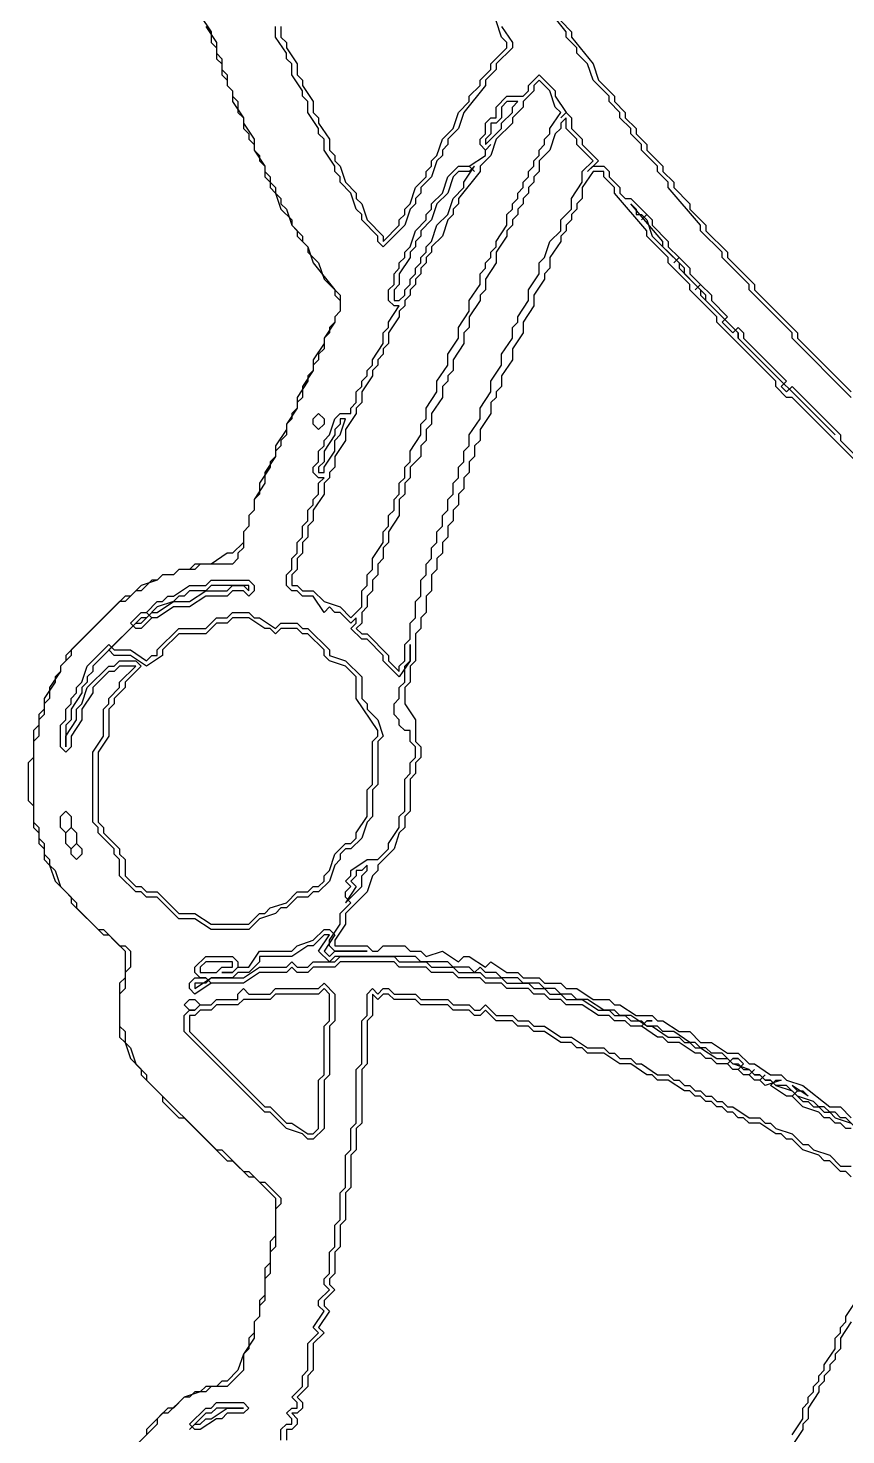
# Model space of a CAD drawing. Header units: millimetres. Extents: x 2 to 58.7, y 4.1 to 84.
# Drawn here: x 5.21 to 14.42, y 20.42 to 36.28 of the extents above; entities that cross this region are included whole.
import ezdxf

# ---------------------------------------------------------------- set-up
doc = ezdxf.new("R2010")
doc.units = ezdxf.units.MM
for name, color, linetype, true_color in [('CUT_OUTER', 1, 'Continuous', 0xa7a7a7), ('FILL_BLUE', 5, 'Continuous', 0x196fc6), ('FILL_SKIN', 2, 'Continuous', 0xfad3ab), ('FILL_WHITE', 3, 'Continuous', 0xf5f3f0), ('RAISED_METAL', 6, 'Continuous', 0xa7a7a7)]:
    doc.layers.add(name, color=color, linetype=linetype, true_color=true_color)

msp = doc.modelspace()

# ---------------------------------------------------------------- linework, layer by layer
at = {"layer": 'CUT_OUTER'}
msp.add_lwpolyline([(7.151, 36.424), (7.272, 36.242), (7.272, 36.121), (7.333, 36.061), (7.333, 35.939), (7.393, 35.879), (7.393, 35.758), (7.454, 35.697), (7.454, 35.636), (7.515, 35.576), (7.515, 35.455), (7.636, 35.273), (7.636, 35.152), (7.696, 35.091), (7.696, 35.03), (7.757, 34.97), (7.757, 34.909), (7.878, 34.727), (7.878, 34.606), (7.939, 34.545), (7.939, 34.485), (7.999, 34.424), (8.06, 34.242), (8.181, 34.121), (8.181, 34.061), (8.242, 34), (8.242, 33.939), (8.363, 33.818), (8.424, 33.636), (8.666, 33.333), (8.666, 33.273), (8.727, 33.212), (8.727, 33.091), (8.666, 33.03), (8.666, 32.97), (8.605, 32.909), (8.605, 32.848), (8.545, 32.788), (8.545, 32.727), (8.424, 32.545), (8.424, 32.424), (8.363, 32.364), (8.363, 32.303), (8.242, 32.121), (8.242, 32), (8.181, 31.939), (8.181, 31.879), (8.121, 31.818), (8.121, 31.758), (7.999, 31.576), (7.999, 31.455), (7.939, 31.394), (7.939, 31.333), (7.818, 31.152), (7.818, 31.03), (7.757, 30.97), (7.757, 30.848), (7.696, 30.788), (7.696, 30.667), (7.636, 30.606), (7.636, 30.485), (7.515, 30.364), (7.454, 30.364), (7.272, 30.242), (7.09, 30.242), (7.03, 30.182), (6.909, 30.182), (6.848, 30.121), (6.727, 30.121), (6.666, 30.061), (6.484, 30), (6.363, 29.879), (6.303, 29.879), (5.636, 29.212), (5.636, 29.152), (5.575, 29.091), (5.575, 29.03), (5.515, 28.97), (5.515, 28.909), (5.394, 28.727), (5.394, 28.606), (5.333, 28.545), (5.333, 28.424), (5.272, 28.364), (5.272, 28.061), (5.212, 28), (5.212, 27.576), (5.272, 27.515), (5.272, 27.273), (5.333, 27.212), (5.333, 27.091), (5.394, 27.03), (5.394, 26.909), (5.454, 26.848), (5.515, 26.667), (5.697, 26.485), (5.697, 26.424), (6.06, 26.061), (6.121, 26.061), (6.303, 25.879), (6.303, 25.576), (6.242, 25.515), (6.242, 24.909), (6.303, 24.848), (6.363, 24.667), (6.484, 24.545), (6.484, 24.485), (6.727, 24.242), (6.727, 24.182), (6.909, 24), (6.969, 24), (7.454, 23.515), (7.515, 23.515), (7.696, 23.333), (7.757, 23.333), (7.999, 23.091), (7.999, 22.667), (7.939, 22.606), (7.939, 22.364), (7.878, 22.303), (7.878, 22), (7.818, 21.939), (7.818, 21.758), (7.757, 21.697), (7.757, 21.576), (7.696, 21.515), (7.696, 21.394), (7.636, 21.333), (7.575, 21.152), (7.454, 21.03), (7.393, 21.03), (7.333, 20.97), (7.212, 20.97), (7.151, 20.909), (6.969, 20.848), (6.848, 20.727), (6.787, 20.727), (6.545, 20.485), (6.545, 20.424)], dxfattribs=at)
at = {"layer": 'FILL_BLUE'}
for points in [[(10.969, 35.697), (10.908, 35.636), (10.908, 35.576), (10.787, 35.455), (10.787, 35.394), (10.666, 35.273), (10.666, 35.212), (10.484, 35.03), (10.423, 34.848), (10.302, 34.727), (10.302, 34.667), (10.06, 34.364), (10.06, 34.303), (9.999, 34.242), (9.999, 34.182), (9.939, 34.121), (9.878, 33.939), (9.757, 33.818), (9.757, 33.758), (9.696, 33.697), (9.696, 33.636), (9.636, 33.576), (9.636, 33.515), (9.575, 33.455), (9.575, 33.394), (9.514, 33.333), (9.514, 33.273), (9.454, 33.212), (9.454, 33.152), (9.393, 33.091), (9.393, 33.03), (9.272, 32.848), (9.272, 32.727), (9.211, 32.667), (9.211, 32.606), (9.151, 32.545), (9.151, 32.485), (9.09, 32.424), (9.09, 32.364), (8.969, 32.182), (8.969, 32.061), (8.908, 32), (8.908, 31.939), (8.787, 31.758), (8.787, 31.636), (8.666, 31.455), (8.666, 31.333), (8.605, 31.273), (8.605, 31.212), (8.545, 31.152), (8.545, 31.03), (8.424, 30.848), (8.424, 30.727), (8.363, 30.667), (8.363, 30.545), (8.302, 30.485), (8.302, 30.364), (8.242, 30.303), (8.242, 30.182), (8.181, 30.121), (8.181, 30), (8.242, 30), (8.302, 29.939), (8.424, 29.939), (8.545, 29.818), (8.727, 29.758), (8.848, 29.636), (8.969, 29.758), (8.969, 29.939), (9.03, 30), (9.03, 30.121), (9.09, 30.182), (9.09, 30.303), (9.211, 30.485), (9.211, 30.606), (9.272, 30.667), (9.272, 30.788), (9.333, 30.848), (9.333, 30.97), (9.393, 31.03), (9.393, 31.152), (9.454, 31.212), (9.454, 31.333), (9.514, 31.394), (9.514, 31.515), (9.636, 31.697), (9.636, 31.818), (9.696, 31.879), (9.696, 32), (9.817, 32.182), (9.817, 32.303), (9.939, 32.485), (9.939, 32.606), (10.06, 32.788), (10.06, 32.909), (10.181, 33.091), (10.181, 33.212), (10.302, 33.394), (10.302, 33.515), (10.363, 33.576), (10.363, 33.636), (10.423, 33.697), (10.423, 33.758), (10.484, 33.818), (10.484, 33.879), (10.605, 34.061), (10.605, 34.182), (10.666, 34.242), (10.666, 34.303), (10.726, 34.364), (10.726, 34.424), (10.787, 34.485), (10.787, 34.545), (10.847, 34.606), (10.847, 34.667), (10.908, 34.727), (10.908, 34.788), (10.969, 34.848), (10.969, 34.909), (11.029, 34.97), (11.029, 35.03), (11.09, 35.091), (11.09, 35.152), (11.211, 35.333), (11.15, 35.394), (11.09, 35.576)], [(7.151, 25.636), (7.333, 25.636), (7.393, 25.697), (7.515, 25.697), (7.515, 25.758), (7.212, 25.758), (7.151, 25.697)], [(7.03, 25.152), (7.03, 24.97), (7.878, 24.121), (7.939, 24.121), (8.121, 23.939), (8.181, 23.939), (8.363, 23.818), (8.424, 23.818), (8.484, 23.879), (8.484, 24.424), (8.545, 24.485), (8.545, 25.03), (8.605, 25.091), (8.605, 25.394), (8.545, 25.455), (8.484, 25.394), (7.999, 25.394), (7.939, 25.333), (7.636, 25.333), (7.575, 25.273), (7.333, 25.273), (7.272, 25.212), (7.151, 25.212), (7.09, 25.152)]]:
    msp.add_lwpolyline(points, close=True, dxfattribs=at)
msp.add_lwpolyline([(14.544, 31.394), (13.817, 32.121), (13.756, 32.121), (13.635, 32.242), (13.635, 32.303), (12.968, 32.97), (12.968, 33.03), (12.665, 33.333), (12.665, 33.394), (12.423, 33.636), (12.423, 33.697), (12.181, 33.939), (12.181, 34), (11.817, 34.424), (11.817, 34.485), (11.696, 34.606), (11.696, 34.667), (11.575, 34.667), (11.453, 34.485), (11.453, 34.364), (11.393, 34.303), (11.393, 34.242), (11.332, 34.182), (11.332, 34.121), (11.272, 34.061), (11.272, 34), (11.211, 33.939), (11.211, 33.879), (11.09, 33.697), (11.09, 33.576), (11.029, 33.515), (11.029, 33.455), (10.908, 33.273), (10.908, 33.152), (10.787, 32.97), (10.787, 32.848), (10.666, 32.667), (10.666, 32.545), (10.544, 32.364), (10.544, 32.242), (10.484, 32.182), (10.484, 32.121), (10.423, 32.061), (10.423, 31.939), (10.302, 31.758), (10.302, 31.636), (10.241, 31.576), (10.241, 31.455), (10.181, 31.394), (10.181, 31.273), (10.12, 31.212), (10.12, 31.091), (10.06, 31.03), (10.06, 30.909), (9.999, 30.848), (9.999, 30.727), (9.939, 30.667), (9.939, 30.545), (9.878, 30.485), (9.878, 30.364), (9.817, 30.303), (9.817, 30.182), (9.757, 30.121), (9.757, 29.939), (9.696, 29.879), (9.696, 29.697), (9.636, 29.636), (9.636, 29.515), (9.575, 29.455), (9.575, 29.152), (9.514, 29.091), (9.514, 28.909), (9.454, 28.848), (9.454, 28.667), (9.575, 28.485), (9.575, 28.242), (9.636, 28.182), (9.636, 28.061), (9.575, 28), (9.575, 27.879), (9.514, 27.818), (9.514, 27.455), (9.454, 27.394), (9.454, 27.273), (9.393, 27.212), (9.333, 27.03), (9.151, 26.848), (9.151, 26.788), (9.09, 26.727), (9.03, 26.545), (8.787, 26.303), (8.787, 26.182), (8.666, 26), (8.666, 25.939), (9.03, 25.939), (9.09, 25.879), (9.151, 25.879), (9.211, 25.939), (9.454, 25.939), (9.514, 25.879), (9.636, 25.879), (9.696, 25.818), (9.878, 25.879), (10.06, 25.758), (10.12, 25.818), (10.181, 25.818), (10.363, 25.697), (10.423, 25.758), (10.605, 25.636), (10.726, 25.636), (10.787, 25.576), (10.969, 25.576), (11.029, 25.515), (11.211, 25.515), (11.272, 25.455), (11.393, 25.455), (11.575, 25.333), (11.756, 25.333), (11.817, 25.273), (11.878, 25.273), (12.059, 25.152), (12.241, 25.152), (12.302, 25.091), (12.362, 25.091), (12.544, 24.97), (12.665, 24.97), (12.787, 24.848), (12.908, 24.848), (13.09, 24.727), (13.211, 24.727), (13.332, 24.606), (13.393, 24.606), (13.574, 24.485), (13.696, 24.485), (13.756, 24.424), (13.938, 24.364), (14.241, 24.121), (14.362, 24.121), (14.483, 24)], dxfattribs=at)
at = {"layer": 'FILL_SKIN'}
msp.add_lwpolyline([(9.03, 26.848), (8.969, 26.788), (8.908, 26.788), (8.908, 26.727), (8.848, 26.667), (8.908, 26.606), (8.787, 26.424), (8.969, 26.606), (8.969, 26.727), (9.03, 26.788)], close=True, dxfattribs=at)
for points in [[(14.483, 23.333), (14.423, 23.394), (14.362, 23.394), (14.241, 23.515), (14.18, 23.515), (14.12, 23.576), (13.938, 23.636), (13.817, 23.758), (13.756, 23.758), (13.696, 23.818), (13.635, 23.818), (13.453, 23.939), (13.332, 23.939), (13.271, 24), (13.211, 24), (13.15, 24.061), (13.09, 24.061), (13.029, 24.121), (12.968, 24.121), (12.908, 24.182), (12.847, 24.182), (12.787, 24.242), (12.726, 24.242), (12.665, 24.303), (12.605, 24.303), (12.423, 24.424), (12.302, 24.424), (12.241, 24.485), (12.181, 24.485), (11.999, 24.606), (11.878, 24.606), (11.696, 24.727), (11.514, 24.727), (11.453, 24.788), (11.393, 24.788), (11.332, 24.848), (11.211, 24.848), (11.029, 24.97), (10.908, 24.97), (10.847, 25.03), (10.726, 25.03), (10.666, 25.091), (10.484, 25.091), (10.363, 25.212), (10.302, 25.152), (10.241, 25.152), (10.181, 25.212), (9.999, 25.212), (9.939, 25.273), (9.636, 25.273), (9.575, 25.333), (9.333, 25.333), (9.272, 25.394), (9.211, 25.394), (9.151, 25.333), (9.09, 25.394), (9.09, 25.152), (9.03, 25.091), (9.03, 24.606), (8.969, 24.545), (8.969, 23.939), (8.908, 23.879), (8.908, 23.636), (8.848, 23.576), (8.848, 23.212), (8.787, 23.152), (8.787, 22.848), (8.727, 22.788), (8.727, 22.545), (8.666, 22.485), (8.666, 22.242), (8.605, 22.182), (8.605, 22.121), (8.666, 22.061), (8.545, 21.939), (8.545, 21.879), (8.605, 21.818), (8.484, 21.636), (8.545, 21.576), (8.424, 21.455), (8.424, 21.152), (8.363, 21.091), (8.363, 20.97), (8.242, 20.848), (8.302, 20.788), (8.302, 20.727), (8.242, 20.667), (8.181, 20.667), (8.242, 20.606), (8.242, 20.545), (8.181, 20.485), (8.121, 20.485), (8.121, 20.364)], [(13.817, 20.424), (13.938, 20.606), (13.938, 20.727), (13.999, 20.788), (13.999, 20.848), (14.059, 20.909), (14.059, 20.97), (14.12, 21.03), (14.12, 21.091), (14.18, 21.152), (14.18, 21.212), (14.302, 21.394), (14.302, 21.515), (14.362, 21.576), (14.362, 21.636), (14.423, 21.697), (14.423, 21.758), (14.544, 21.939)]]:
    msp.add_lwpolyline(points, dxfattribs=at)
at = {"layer": 'FILL_WHITE'}
for points in [[(8.06, 36.303), (8.06, 36.182), (8.121, 36.121), (8.121, 36.061), (8.242, 35.879), (8.242, 35.758), (8.302, 35.697), (8.302, 35.636), (8.424, 35.455), (8.424, 35.333), (8.484, 35.273), (8.484, 35.212), (8.605, 35.03), (8.605, 34.909), (8.666, 34.848), (8.666, 34.788), (8.727, 34.727), (8.787, 34.545), (8.908, 34.424), (8.908, 34.364), (8.969, 34.303), (9.03, 34.121), (9.211, 33.939), (9.211, 33.879), (9.393, 34.061), (9.393, 34.121), (9.454, 34.182), (9.454, 34.242), (9.514, 34.303), (9.575, 34.485), (9.696, 34.606), (9.696, 34.667), (9.757, 34.727), (9.757, 34.788), (9.817, 34.848), (9.878, 35.03), (9.999, 35.152), (10.06, 35.333), (10.181, 35.455), (10.181, 35.515), (10.302, 35.636), (10.302, 35.697), (10.423, 35.818), (10.423, 35.879), (10.605, 36.061), (10.605, 36.121), (10.544, 36.182), (10.484, 36.364)], [(11.211, 36.364), (11.332, 36.242), (11.332, 36.182), (11.575, 35.879), (11.635, 35.697), (11.817, 35.515), (11.817, 35.455), (11.938, 35.333), (11.938, 35.273), (12.059, 35.152), (12.059, 35.091), (12.181, 34.97), (12.181, 34.909), (12.362, 34.727), (12.362, 34.667), (12.484, 34.545), (12.484, 34.485), (12.665, 34.303), (12.665, 34.242), (12.847, 34.061), (12.847, 34), (13.09, 33.758), (13.09, 33.697), (13.393, 33.394), (13.393, 33.333), (13.877, 32.848), (13.877, 32.788), (14.483, 32.182)], [(14.544, 23.879), (14.423, 24), (14.362, 24), (14.302, 24.061), (14.241, 24.061), (14.18, 24.121), (14.12, 24.121), (14.059, 24.182), (13.877, 24.242), (13.756, 24.364), (13.635, 24.364), (13.574, 24.424), (13.514, 24.424), (13.453, 24.485), (13.393, 24.485), (13.332, 24.545), (13.15, 24.606), (13.029, 24.727), (12.908, 24.727), (12.847, 24.788), (12.787, 24.788), (12.726, 24.848), (12.665, 24.848), (12.484, 24.97), (12.362, 24.97), (12.302, 25.03), (12.181, 25.03), (11.999, 25.152), (11.878, 25.152), (11.817, 25.212), (11.696, 25.212), (11.514, 25.333), (11.393, 25.333), (11.332, 25.394), (11.211, 25.394), (11.15, 25.455), (11.029, 25.455), (10.969, 25.515), (10.787, 25.515), (10.726, 25.576), (10.544, 25.576), (10.484, 25.636), (10.363, 25.636), (10.302, 25.697), (10.241, 25.636), (10.181, 25.697), (9.999, 25.697), (9.939, 25.758), (9.636, 25.758), (9.575, 25.818), (8.666, 25.818), (8.605, 25.758), (8.484, 25.879), (8.605, 26.061), (8.545, 26.061), (8.424, 25.939), (8.363, 25.939), (8.181, 25.818), (7.818, 25.818), (7.818, 25.758), (7.696, 25.636), (7.575, 25.636), (7.515, 25.576), (7.272, 25.576), (7.212, 25.515), (7.09, 25.515), (7.09, 25.455), (7.272, 25.576), (7.636, 25.576), (7.818, 25.697), (8.121, 25.697), (8.181, 25.758), (8.242, 25.697), (8.363, 25.697), (8.424, 25.758), (8.666, 25.758), (8.727, 25.818), (9.333, 25.818), (9.393, 25.758), (9.696, 25.758), (9.757, 25.697), (9.999, 25.697), (10.06, 25.636), (10.302, 25.636), (10.363, 25.576), (10.544, 25.576), (10.605, 25.515), (10.847, 25.515), (10.908, 25.455), (11.029, 25.455), (11.09, 25.394), (11.211, 25.394), (11.272, 25.333), (11.453, 25.333), (11.635, 25.212), (11.756, 25.212), (11.817, 25.152), (11.938, 25.152), (11.999, 25.091), (12.12, 25.091), (12.181, 25.03), (12.241, 25.03), (12.423, 24.909), (12.544, 24.909), (12.605, 24.848), (12.665, 24.848), (12.726, 24.788), (12.787, 24.788), (12.968, 24.667), (13.09, 24.667), (13.15, 24.606), (13.211, 24.606), (13.271, 24.545), (13.332, 24.545), (13.393, 24.485), (13.453, 24.485), (13.514, 24.424), (13.574, 24.424), (13.635, 24.364), (13.817, 24.303), (13.938, 24.182), (13.999, 24.182), (14.059, 24.121), (14.12, 24.121), (14.18, 24.061), (14.241, 24.061), (14.302, 24), (14.483, 23.939)]]:
    msp.add_lwpolyline(points, dxfattribs=at)
for points in [[(10.726, 35.455), (10.605, 35.455), (10.544, 35.394), (10.544, 35.273), (10.484, 35.212), (10.423, 35.212), (10.423, 35.091), (10.363, 35.03), (10.363, 34.97), (10.544, 35.152), (10.544, 35.212), (10.666, 35.333), (10.666, 35.394)], [(11.272, 35.273), (11.211, 35.212), (11.211, 35.152), (11.15, 35.091), (11.09, 34.909), (10.969, 34.788), (10.969, 34.667), (10.908, 34.606), (10.908, 34.545), (10.847, 34.485), (10.847, 34.424), (10.787, 34.364), (10.787, 34.303), (10.726, 34.242), (10.726, 34.182), (10.666, 34.121), (10.666, 34.061), (10.605, 34), (10.605, 33.939), (10.484, 33.758), (10.484, 33.636), (10.363, 33.455), (10.363, 33.333), (10.302, 33.273), (10.302, 33.212), (10.181, 33.03), (10.181, 32.909), (10.12, 32.848), (10.12, 32.727), (9.999, 32.545), (9.999, 32.424), (9.939, 32.364), (9.939, 32.303), (9.878, 32.242), (9.878, 32.121), (9.757, 31.939), (9.757, 31.818), (9.696, 31.758), (9.696, 31.636), (9.636, 31.576), (9.636, 31.455), (9.514, 31.333), (9.514, 31.212), (9.454, 31.152), (9.454, 31.03), (9.393, 30.97), (9.393, 30.788), (9.272, 30.606), (9.272, 30.485), (9.211, 30.424), (9.211, 30.303), (9.151, 30.242), (9.151, 30.121), (9.09, 30.061), (9.09, 29.939), (9.03, 29.879), (9.03, 29.758), (8.969, 29.697), (8.969, 29.576), (8.908, 29.515), (8.969, 29.455), (9.03, 29.455), (9.272, 29.212), (9.272, 29.152), (9.393, 29.03), (9.393, 29.091), (9.454, 29.152), (9.454, 29.333), (9.514, 29.394), (9.514, 29.576), (9.575, 29.636), (9.575, 29.818), (9.636, 29.879), (9.636, 30.061), (9.696, 30.121), (9.696, 30.242), (9.757, 30.303), (9.757, 30.424), (9.817, 30.485), (9.817, 30.606), (9.878, 30.667), (9.878, 30.788), (9.939, 30.848), (9.939, 30.97), (9.999, 31.03), (9.999, 31.152), (10.06, 31.212), (10.06, 31.333), (10.12, 31.394), (10.12, 31.515), (10.181, 31.576), (10.181, 31.697), (10.302, 31.879), (10.302, 32), (10.423, 32.182), (10.423, 32.303), (10.544, 32.485), (10.544, 32.606), (10.666, 32.788), (10.666, 32.909), (10.726, 32.97), (10.726, 33.03), (10.847, 33.212), (10.847, 33.333), (10.969, 33.515), (10.969, 33.636), (11.029, 33.697), (11.09, 33.879), (11.211, 34), (11.211, 34.121), (11.332, 34.242), (11.332, 34.364), (11.453, 34.545), (11.453, 34.667), (11.575, 34.788), (11.393, 34.97), (11.393, 35.03), (11.272, 35.152)], [(10.241, 34.727), (10.181, 34.667), (10.06, 34.667), (9.999, 34.606), (9.939, 34.424), (9.817, 34.303), (9.757, 34.121), (9.636, 34), (9.636, 33.939), (9.575, 33.879), (9.575, 33.818), (9.514, 33.758), (9.514, 33.697), (9.393, 33.515), (9.393, 33.394), (9.333, 33.333), (9.333, 33.212), (9.393, 33.212), (9.454, 33.273), (9.454, 33.333), (9.514, 33.394), (9.514, 33.455), (9.575, 33.515), (9.575, 33.576), (9.636, 33.636), (9.636, 33.697), (9.696, 33.758), (9.696, 33.818), (9.757, 33.879), (9.817, 34.061), (9.939, 34.182), (9.999, 34.364), (10.12, 34.485), (10.12, 34.545)], [(11.999, 34.303), (12.059, 34.242), (12.059, 34.182), (12.12, 34.182), (12.181, 34.121), (12.241, 33.939), (12.544, 33.636), (12.544, 33.576), (12.787, 33.333), (12.787, 33.273), (13.211, 32.848), (13.211, 32.788), (14.302, 31.697), (13.211, 32.788), (13.211, 32.848), (12.847, 33.212), (12.847, 33.273), (12.605, 33.515), (12.605, 33.576), (12.362, 33.818), (12.362, 33.879)], [(8.787, 31.879), (8.727, 31.879), (8.727, 31.818), (8.666, 31.758), (8.666, 31.697), (8.545, 31.515), (8.545, 31.394), (8.484, 31.333), (8.484, 31.273), (8.545, 31.273), (8.545, 31.333), (8.666, 31.515), (8.666, 31.636), (8.727, 31.697)], [(7.272, 30), (7.212, 29.939), (7.03, 29.939), (6.969, 29.879), (6.909, 29.879), (6.848, 29.818), (6.666, 29.758), (6.545, 29.636), (6.484, 29.636), (5.939, 29.091), (5.939, 29.03), (5.878, 28.97), (5.878, 28.909), (5.818, 28.848), (5.818, 28.788), (5.697, 28.606), (5.697, 28.485), (5.636, 28.424), (5.636, 28.182), (5.636, 28.303), (5.757, 28.485), (5.757, 28.606), (5.818, 28.667), (5.878, 28.848), (6.121, 29.091), (6.181, 29.091), (6.242, 29.152), (6.424, 29.152), (6.484, 29.091), (6.303, 28.909), (6.303, 28.848), (6.181, 28.727), (6.181, 28.667), (6.121, 28.606), (6.121, 28.303), (6, 28.121), (6, 27.333), (6.06, 27.273), (6.06, 27.212), (6.242, 27.03), (6.242, 26.97), (6.303, 26.909), (6.303, 26.727), (6.424, 26.606), (6.484, 26.606), (6.545, 26.545), (6.666, 26.545), (6.909, 26.303), (7.09, 26.303), (7.272, 26.182), (7.696, 26.182), (7.818, 26.303), (7.878, 26.303), (7.939, 26.364), (8.121, 26.424), (8.242, 26.545), (8.363, 26.545), (8.424, 26.606), (8.484, 26.606), (8.545, 26.667), (8.545, 26.727), (8.605, 26.788), (8.666, 26.97), (8.787, 27.091), (8.848, 27.091), (8.908, 27.152), (8.908, 27.212), (9.03, 27.394), (9.03, 27.697), (9.09, 27.758), (9.09, 28.242), (9.151, 28.303), (9.151, 28.364), (8.908, 28.727), (8.908, 28.97), (8.787, 29.091), (8.605, 29.152), (8.545, 29.212), (8.545, 29.273), (8.363, 29.455), (8.302, 29.455), (8.242, 29.515), (8.06, 29.515), (7.999, 29.455), (7.939, 29.515), (7.878, 29.515), (7.696, 29.636), (7.515, 29.636), (7.454, 29.576), (7.333, 29.576), (7.212, 29.455), (6.909, 29.455), (6.727, 29.273), (6.727, 29.212), (6.545, 29.091), (6.363, 29.212), (6.181, 29.212), (6.121, 29.273), (6.424, 29.576), (6.484, 29.576), (6.606, 29.697), (6.666, 29.697), (6.848, 29.818), (7.03, 29.818), (7.212, 29.939), (7.454, 29.939), (7.515, 30), (7.636, 30), (7.696, 29.939), (7.696, 30)], [(7.636, 20.727), (7.333, 20.727), (7.272, 20.667), (7.212, 20.667), (7.03, 20.485), (7.09, 20.545), (7.151, 20.545), (7.212, 20.606), (7.272, 20.606), (7.454, 20.727)]]:
    msp.add_lwpolyline(points, close=True, dxfattribs=at)
at = {"layer": 'RAISED_METAL'}
for points in [[(14.483, 32.121), (13.817, 32.788), (13.817, 32.848), (13.332, 33.333), (13.332, 33.394), (13.029, 33.697), (13.029, 33.758), (12.787, 34), (12.787, 34.061), (12.423, 34.485), (12.423, 34.545), (12.302, 34.667), (12.302, 34.727), (12.12, 34.909), (12.12, 34.97), (11.999, 35.091), (11.999, 35.152), (11.878, 35.273), (11.878, 35.333), (11.756, 35.455), (11.756, 35.515), (11.575, 35.697), (11.514, 35.879), (11.393, 36), (11.393, 36.061), (11.272, 36.182), (11.272, 36.242), (11.029, 36.545)], [(7.212, 36.303), (7.333, 36.121), (7.333, 36), (7.393, 35.939), (7.393, 35.818), (7.454, 35.758), (7.454, 35.636), (7.515, 35.576), (7.515, 35.515), (7.575, 35.455), (7.575, 35.333), (7.636, 35.273), (7.636, 35.212), (7.757, 35.03), (7.757, 34.909), (7.818, 34.848), (7.818, 34.788), (7.878, 34.727), (7.878, 34.667), (7.939, 34.606), (7.939, 34.545), (7.999, 34.485), (7.999, 34.424), (8.06, 34.364), (8.06, 34.303), (8.121, 34.242), (8.181, 34.061), (8.302, 33.939), (8.302, 33.879), (8.363, 33.818), (8.363, 33.758), (8.484, 33.636), (8.545, 33.455), (8.727, 33.273), (8.727, 33.091), (8.666, 33.03), (8.666, 32.97), (8.545, 32.788), (8.545, 32.667), (8.484, 32.606), (8.484, 32.545), (8.424, 32.485), (8.424, 32.424), (8.302, 32.242), (8.302, 32.121), (8.242, 32.061), (8.242, 32), (8.121, 31.818), (8.121, 31.697), (8.06, 31.636), (8.06, 31.576), (7.999, 31.515), (7.999, 31.455), (7.878, 31.273), (7.878, 31.152), (7.757, 30.97), (7.757, 30.848), (7.696, 30.788), (7.696, 30.667), (7.636, 30.606), (7.636, 30.424), (7.575, 30.364), (7.575, 30.303), (7.515, 30.242), (7.151, 30.242), (7.09, 30.182), (6.909, 30.182), (6.848, 30.121), (6.727, 30.121), (6.666, 30.061), (6.606, 30.061), (6.484, 29.939), (6.424, 29.939), (6.303, 29.818), (6.242, 29.818), (5.697, 29.273), (5.697, 29.212), (5.575, 29.091), (5.575, 29.03), (5.454, 28.848), (5.454, 28.727), (5.394, 28.667), (5.394, 28.545), (5.333, 28.485), (5.333, 28.303), (5.272, 28.242), (5.272, 27.333), (5.333, 27.273), (5.333, 27.152), (5.394, 27.091), (5.394, 26.97), (5.454, 26.909), (5.454, 26.848), (5.515, 26.788), (5.575, 26.606), (5.757, 26.424), (5.757, 26.364), (6, 26.121), (6.06, 26.121), (6.242, 25.939), (6.303, 25.939), (6.363, 25.879), (6.363, 25.697), (6.303, 25.636), (6.303, 25.455), (6.242, 25.394), (6.242, 25.03), (6.303, 24.97), (6.303, 24.848), (6.363, 24.788), (6.424, 24.606), (6.545, 24.485), (6.545, 24.424), (7.333, 23.636), (7.393, 23.636), (7.636, 23.394), (7.696, 23.394), (7.818, 23.273), (7.878, 23.273), (8.06, 23.091), (8.06, 23.03), (7.999, 22.97), (7.999, 22.545), (7.939, 22.485), (7.939, 22.242), (7.878, 22.182), (7.878, 21.939), (7.818, 21.879), (7.818, 21.758), (7.757, 21.697), (7.757, 21.515), (7.636, 21.333), (7.636, 21.152), (7.454, 20.97), (7.272, 20.97), (7.212, 20.909), (7.09, 20.909), (7.03, 20.848), (6.969, 20.848), (6.787, 20.667), (6.727, 20.667), (6.666, 20.606), (6.666, 20.545), (6.424, 20.303)], [(10.544, 36.303), (10.666, 36.121), (10.666, 36.061), (10.484, 35.879), (10.484, 35.818), (10.363, 35.697), (10.363, 35.636), (10.12, 35.333), (10.06, 35.152), (9.939, 35.03), (9.939, 34.97), (9.878, 34.909), (9.878, 34.848), (9.817, 34.788), (9.757, 34.606), (9.636, 34.485), (9.636, 34.424), (9.575, 34.364), (9.575, 34.303), (9.514, 34.242), (9.454, 34.061), (9.211, 33.818), (9.151, 33.879), (9.151, 33.939), (8.969, 34.121), (8.969, 34.182), (8.908, 34.242), (8.848, 34.424), (8.727, 34.545), (8.727, 34.606), (8.666, 34.667), (8.666, 34.727), (8.545, 34.909), (8.545, 35.03), (8.484, 35.091), (8.484, 35.152), (8.363, 35.333), (8.363, 35.455), (8.302, 35.515), (8.302, 35.576), (8.181, 35.758), (8.181, 35.879), (8.121, 35.939), (8.121, 36), (7.999, 36.182), (7.999, 36.303)], [(14.483, 23.879), (14.423, 23.879), (14.362, 23.939), (14.302, 23.939), (14.241, 24), (14.18, 24), (14.12, 24.061), (13.938, 24.121), (13.817, 24.242), (13.877, 24.303), (13.938, 24.303), (13.999, 24.242), (13.817, 24.364), (13.877, 24.303), (13.817, 24.242), (13.756, 24.242), (13.574, 24.364), (13.635, 24.424), (13.696, 24.424), (13.514, 24.364), (13.453, 24.424), (13.514, 24.485), (13.453, 24.424), (13.393, 24.424), (13.332, 24.485), (13.393, 24.545), (13.332, 24.485), (13.271, 24.485), (13.211, 24.545), (13.271, 24.606), (13.211, 24.667), (13.15, 24.667), (13.09, 24.606), (12.968, 24.606), (12.908, 24.667), (12.847, 24.667), (12.787, 24.727), (12.726, 24.727), (12.544, 24.848), (12.423, 24.848), (12.362, 24.909), (12.302, 24.909), (12.12, 25.03), (12.181, 25.091), (12.241, 25.091), (12.181, 25.091), (12.12, 25.03), (11.999, 25.03), (11.938, 25.091), (11.817, 25.091), (11.756, 25.152), (11.635, 25.152), (11.453, 25.273), (11.272, 25.273), (11.211, 25.333), (11.09, 25.333), (11.029, 25.394), (10.908, 25.394), (10.847, 25.455), (10.605, 25.455), (10.544, 25.515), (10.363, 25.515), (10.302, 25.576), (10.06, 25.576), (9.999, 25.636), (9.757, 25.636), (9.696, 25.697), (9.393, 25.697), (9.333, 25.758), (8.727, 25.758), (8.666, 25.697), (8.424, 25.697), (8.363, 25.636), (8.242, 25.636), (8.181, 25.697), (8.121, 25.636), (7.818, 25.636), (7.636, 25.515), (7.272, 25.515), (7.212, 25.576), (7.151, 25.576), (7.09, 25.636), (7.09, 25.697), (7.212, 25.818), (7.515, 25.818), (7.575, 25.758), (7.575, 25.697), (7.515, 25.636), (7.393, 25.636), (7.515, 25.636), (7.575, 25.697), (7.696, 25.697), (7.818, 25.879), (8.181, 25.879), (8.242, 25.939), (8.424, 26), (8.545, 26.121), (8.605, 26.121), (8.666, 26.061), (8.545, 25.879), (8.605, 25.818), (8.666, 25.879), (9.03, 25.879), (8.666, 25.879), (8.605, 25.939), (8.605, 26), (8.727, 26.182), (8.727, 26.303), (8.848, 26.424), (8.787, 26.485), (8.787, 26.545), (8.848, 26.606), (8.787, 26.667), (8.848, 26.727), (8.848, 26.788), (9.03, 26.909), (9.151, 26.909), (9.272, 27.03), (9.272, 27.091), (9.393, 27.273), (9.393, 27.394), (9.454, 27.455), (9.454, 27.818), (9.514, 27.879), (9.514, 28), (9.575, 28.061), (9.575, 28.182), (9.514, 28.242), (9.514, 28.364), (9.454, 28.364), (9.393, 28.424), (9.393, 28.485), (9.333, 28.545), (9.333, 28.667), (9.393, 28.727), (9.393, 28.848), (9.454, 28.909), (9.454, 29.091), (9.514, 29.152), (9.514, 29.333), (9.514, 29.152), (9.393, 28.97), (9.211, 29.152), (9.211, 29.212), (9.03, 29.394), (8.969, 29.394), (8.848, 29.515), (8.908, 29.576), (8.908, 29.636), (8.848, 29.576), (8.727, 29.697), (8.666, 29.697), (8.605, 29.758), (8.545, 29.697), (8.424, 29.879), (8.302, 29.879), (8.242, 29.939), (8.181, 29.939), (8.121, 30), (8.121, 30.121), (8.181, 30.182), (8.181, 30.303), (8.242, 30.364), (8.242, 30.485), (8.302, 30.545), (8.302, 30.667), (8.363, 30.727), (8.363, 30.848), (8.424, 30.909), (8.424, 30.97), (8.484, 31.03), (8.484, 31.152), (8.545, 31.212), (8.484, 31.212), (8.424, 31.273), (8.424, 31.333), (8.484, 31.394), (8.484, 31.515), (8.545, 31.576), (8.545, 31.636), (8.605, 31.697), (8.666, 31.879), (8.727, 31.939), (8.848, 31.939), (8.848, 32), (8.908, 32.061), (8.908, 32.182), (8.969, 32.242), (8.969, 32.303), (9.03, 32.364), (9.03, 32.424), (9.09, 32.485), (9.09, 32.545), (9.211, 32.727), (9.211, 32.848), (9.272, 32.909), (9.272, 32.97), (9.393, 33.152), (9.333, 33.152), (9.272, 33.212), (9.272, 33.333), (9.333, 33.394), (9.333, 33.515), (9.393, 33.576), (9.393, 33.636), (9.454, 33.697), (9.454, 33.758), (9.514, 33.818), (9.575, 34), (9.696, 34.121), (9.696, 34.182), (9.757, 34.242), (9.757, 34.303), (9.878, 34.424), (9.939, 34.606), (10.06, 34.727), (10.181, 34.727), (10.241, 34.667), (10.181, 34.727), (10.363, 34.848), (10.363, 34.909), (10.423, 34.97), (10.363, 34.909), (10.302, 34.97), (10.302, 35.03), (10.363, 35.091), (10.363, 35.212), (10.423, 35.273), (10.484, 35.273), (10.484, 35.394), (10.605, 35.515), (10.787, 35.515), (10.847, 35.576), (10.847, 35.636), (10.969, 35.758), (11.15, 35.576), (11.15, 35.515), (11.272, 35.333), (11.211, 35.273), (11.272, 35.333), (11.332, 35.273), (11.332, 35.152), (11.453, 35.03), (11.453, 34.97), (11.635, 34.788), (11.514, 34.667), (11.575, 34.727), (11.696, 34.727), (11.756, 34.667), (11.756, 34.606), (11.878, 34.485), (11.878, 34.424), (11.938, 34.364), (11.999, 34.364), (12.181, 34.182), (12.12, 34.121), (12.181, 34.182), (12.241, 34.121), (12.241, 34.061), (12.423, 33.879), (12.423, 33.818), (12.544, 33.697), (12.484, 33.636), (12.544, 33.697), (12.665, 33.576), (12.665, 33.515), (12.787, 33.394), (12.726, 33.333), (12.787, 33.394), (12.908, 33.273), (12.908, 33.212), (13.09, 33.03), (13.029, 32.97), (13.15, 32.848), (13.211, 32.909), (13.271, 32.848), (13.271, 32.788), (13.756, 32.303), (13.696, 32.242), (13.756, 32.182), (13.817, 32.242), (14.362, 31.697), (14.362, 31.636), (14.544, 31.455)], [(8.06, 20.364), (8.06, 20.485), (8.121, 20.545), (8.181, 20.545), (8.181, 20.606), (8.121, 20.667), (8.181, 20.727), (8.242, 20.727), (8.242, 20.788), (8.181, 20.848), (8.302, 20.97), (8.302, 21.091), (8.363, 21.152), (8.363, 21.455), (8.484, 21.576), (8.424, 21.636), (8.545, 21.818), (8.484, 21.879), (8.484, 21.939), (8.605, 22.061), (8.545, 22.121), (8.545, 22.182), (8.605, 22.242), (8.605, 22.485), (8.666, 22.545), (8.666, 22.788), (8.727, 22.848), (8.727, 23.152), (8.787, 23.212), (8.787, 23.576), (8.848, 23.636), (8.848, 23.879), (8.908, 23.939), (8.908, 24.545), (8.969, 24.606), (8.969, 25.091), (9.03, 25.152), (9.03, 25.394), (9.09, 25.455), (9.151, 25.394), (9.211, 25.455), (9.272, 25.455), (9.333, 25.394), (9.575, 25.394), (9.636, 25.333), (9.939, 25.333), (9.999, 25.273), (10.181, 25.273), (10.241, 25.212), (10.302, 25.212), (10.363, 25.273), (10.484, 25.152), (10.666, 25.152), (10.726, 25.091), (10.847, 25.091), (10.908, 25.03), (11.029, 25.03), (11.211, 24.909), (11.332, 24.909), (11.514, 24.788), (11.696, 24.788), (11.756, 24.727), (11.817, 24.727), (11.878, 24.667), (11.999, 24.667), (12.059, 24.606), (12.12, 24.606), (12.302, 24.485), (12.423, 24.485), (12.484, 24.424), (12.544, 24.424), (12.605, 24.364), (12.665, 24.364), (12.726, 24.303), (12.787, 24.303), (12.847, 24.242), (12.908, 24.242), (12.968, 24.182), (13.029, 24.182), (13.09, 24.121), (13.15, 24.121), (13.332, 24), (13.453, 24), (13.514, 23.939), (13.574, 23.939), (13.635, 23.879), (13.817, 23.818), (13.938, 23.697), (13.999, 23.697), (14.059, 23.636), (14.241, 23.576), (14.362, 23.455), (14.483, 23.455)], [(14.483, 21.697), (14.362, 21.515), (14.362, 21.394), (14.302, 21.333), (14.302, 21.273), (14.241, 21.212), (14.241, 21.152), (14.18, 21.091), (14.18, 21.03), (14.12, 20.97), (14.12, 20.909), (13.999, 20.727), (13.999, 20.606), (13.938, 20.545), (13.938, 20.485), (13.817, 20.303)]]:
    msp.add_lwpolyline(points, dxfattribs=at)
for points in [[(8.424, 31.879), (8.484, 31.939), (8.545, 31.879), (8.545, 31.818), (8.484, 31.758), (8.424, 31.818)], [(7.757, 30), (7.757, 29.939), (7.696, 29.879), (7.636, 29.939), (7.515, 29.939), (7.454, 29.879), (7.212, 29.879), (7.03, 29.758), (6.848, 29.758), (6.666, 29.636), (6.606, 29.636), (6.545, 29.697), (6.666, 29.818), (6.727, 29.818), (6.787, 29.879), (6.848, 29.879), (7.03, 30), (7.212, 30), (7.272, 30.061), (7.696, 30.061)], [(7.515, 29.697), (7.696, 29.697), (7.757, 29.636), (7.818, 29.636), (7.999, 29.515), (8.06, 29.576), (8.242, 29.576), (8.302, 29.515), (8.363, 29.515), (8.605, 29.273), (8.605, 29.212), (8.787, 29.152), (8.969, 28.97), (8.969, 28.727), (9.03, 28.667), (9.03, 28.606), (9.151, 28.485), (9.211, 28.303), (9.151, 28.242), (9.151, 27.758), (9.09, 27.697), (9.09, 27.394), (9.03, 27.333), (8.969, 27.152), (8.848, 27.03), (8.787, 27.03), (8.727, 26.97), (8.727, 26.909), (8.666, 26.848), (8.605, 26.667), (8.484, 26.545), (8.424, 26.545), (8.363, 26.485), (8.242, 26.485), (8.121, 26.364), (8.06, 26.364), (7.999, 26.303), (7.818, 26.242), (7.696, 26.121), (7.272, 26.121), (7.09, 26.242), (6.909, 26.242), (6.666, 26.485), (6.545, 26.485), (6.484, 26.545), (6.424, 26.545), (6.242, 26.727), (6.242, 26.909), (6.181, 26.97), (6.181, 27.03), (6, 27.212), (6, 27.273), (5.939, 27.333), (5.939, 28.121), (6.06, 28.303), (6.06, 28.606), (6.121, 28.667), (6.121, 28.727), (6.242, 28.848), (6.242, 28.909), (6.424, 29.091), (6.242, 29.091), (6.181, 29.03), (6.121, 29.03), (5.939, 28.848), (5.939, 28.788), (5.818, 28.606), (5.818, 28.485), (5.697, 28.303), (5.697, 28.182), (5.636, 28.121), (5.575, 28.182), (5.575, 28.424), (5.636, 28.485), (5.636, 28.606), (5.697, 28.667), (5.697, 28.727), (5.757, 28.788), (5.757, 28.848), (5.818, 28.909), (5.878, 29.091), (6.121, 29.333), (6.181, 29.273), (6.363, 29.273), (6.545, 29.152), (6.606, 29.212), (6.666, 29.212), (6.666, 29.273), (6.909, 29.515), (7.212, 29.515), (7.333, 29.636), (7.454, 29.636)], [(6.363, 29.576), (6.484, 29.697), (6.545, 29.697), (6.606, 29.636), (6.484, 29.515), (6.424, 29.515)], [(5.636, 27.455), (5.697, 27.394), (5.697, 27.273), (5.636, 27.212), (5.575, 27.273), (5.575, 27.394)], [(5.697, 27.273), (5.757, 27.212), (5.757, 27.091), (5.697, 27.03), (5.636, 27.091), (5.636, 27.212)], [(5.697, 27.03), (5.757, 27.091), (5.818, 27.03), (5.818, 26.97), (5.757, 26.909), (5.697, 26.97)], [(7.03, 25.455), (7.03, 25.515), (7.09, 25.576), (7.212, 25.576), (7.272, 25.515), (7.09, 25.394)], [(7.03, 25.212), (7.09, 25.212), (7.151, 25.273), (7.272, 25.273), (7.333, 25.333), (7.575, 25.333), (7.575, 25.394), (7.636, 25.455), (7.696, 25.394), (7.939, 25.394), (7.999, 25.455), (8.484, 25.455), (8.545, 25.515), (8.666, 25.394), (8.666, 25.091), (8.605, 25.03), (8.605, 24.485), (8.545, 24.424), (8.545, 23.879), (8.424, 23.758), (8.363, 23.758), (8.302, 23.818), (8.121, 23.879), (7.939, 24.061), (7.878, 24.061), (6.969, 24.97), (6.969, 25.152)], [(6.969, 25.273), (7.03, 25.333), (7.09, 25.333), (7.151, 25.273), (7.09, 25.212), (7.03, 25.212)], [(13.09, 24.606), (13.15, 24.667), (13.211, 24.667), (13.271, 24.606), (13.211, 24.545), (13.15, 24.545)], [(7.03, 20.545), (7.212, 20.727), (7.272, 20.727), (7.333, 20.788), (7.636, 20.788), (7.696, 20.727), (7.636, 20.667), (7.454, 20.667), (7.393, 20.606), (7.333, 20.606), (7.151, 20.485), (7.09, 20.485)]]:
    msp.add_lwpolyline(points, close=True, dxfattribs=at)

doc.saveas('drawing.dxf')
